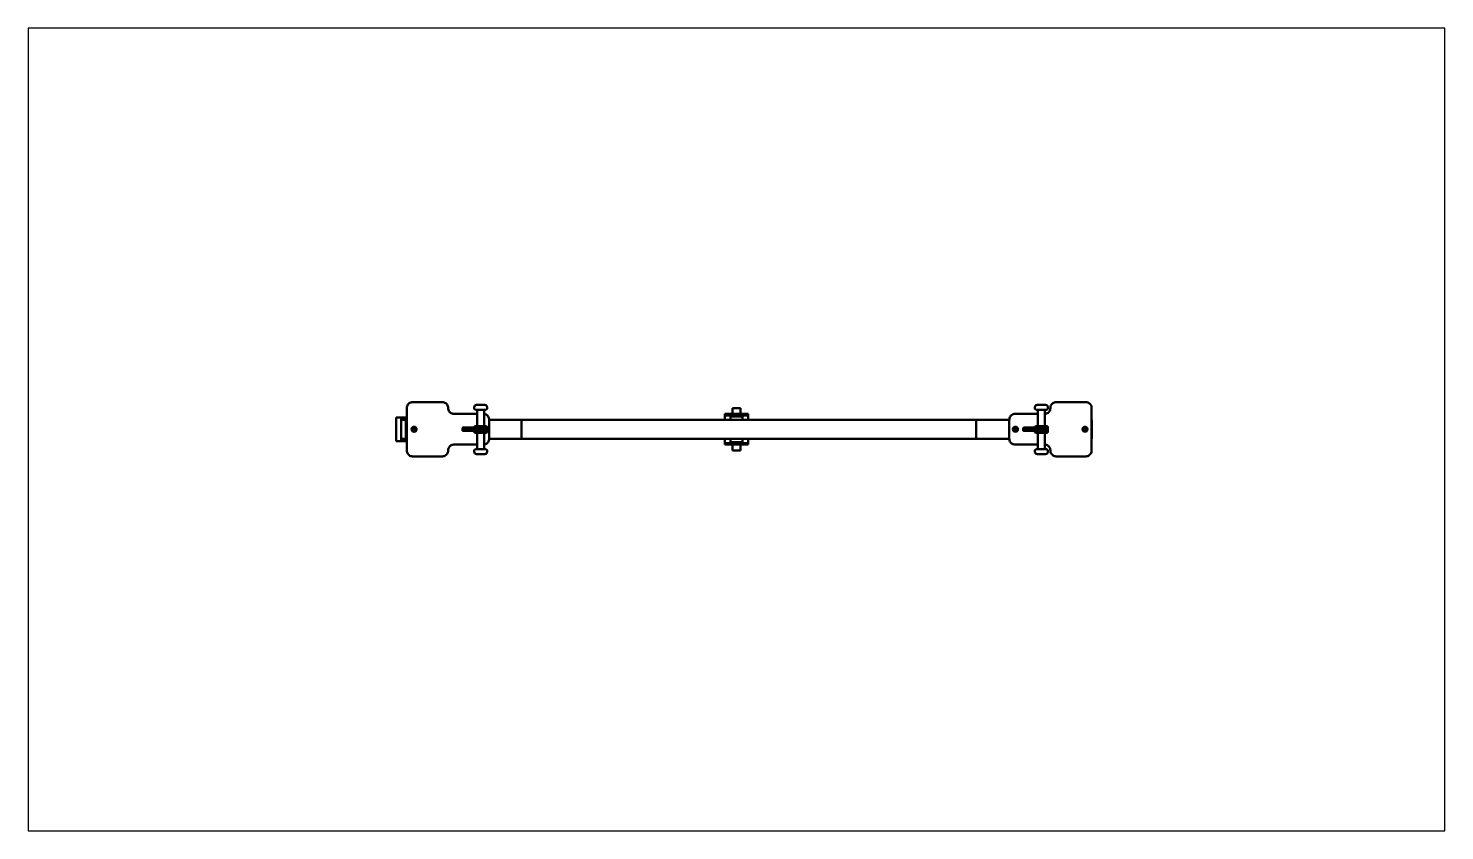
# Model space of a CAD drawing. Header units: millimetres. Extents: x 127 to 6127, y 526 to 3927.
import ezdxf

# ---------------------------------------------------------------- set-up
doc = ezdxf.new("R2010")
doc.units = ezdxf.units.MM
doc.header["$LTSCALE"] = 15
doc.layers.add('Geometrie náčrtu (ISO)', color=7, linetype='Continuous', lineweight=25)
doc.layers.add('Viditelná (ISO)', color=7, linetype='Continuous', lineweight=50)

# ---------------------------------------------------------------- blocks, each defined once
blk = doc.blocks.new('PH004')
at = {"layer": 'Geometrie náčrtu (ISO)'}
for p, q in [((6000, 0), (0, 0)), ((0, 0), (0, -3400)), ((6000, -3400), (6000, 0)), ((3000, -1609), (3000, -1608)), ((1943.8, -1700), (1942.8, -1700)), ((0, -3400), (6000, -3400))]:
    blk.add_line(p, q, dxfattribs=at)
at = {"layer": 'Viditelná (ISO)'}
for p, q in [((1603.5, -1789), (1603.5, -1609)), ((1627.8, -1584), (1628.3, -1584)), ((1754, -1584), (1628.3, -1584)), ((1888.8, -1611), (1888.8, -1606)), ((1938.8, -1616), (1893.8, -1616)), ((1933.8, -1596), (1898.8, -1596)), ((1901.3, -1686), (1901.3, -1616)), ((1931.3, -1686), (1931.3, -1616)), ((1943.8, -1611), (1943.8, -1606)), ((2983.2, -1609), (3016.9, -1609)), ((2983.2, -1634), (2983.2, -1609)), ((3016.9, -1634), (3016.9, -1609)), ((4264, -1611), (4264, -1606)), ((4314, -1616), (4269, -1616)), ((4309, -1596), (4274, -1596)), ((4276.5, -1686), (4276.5, -1616)), ((4306.5, -1686), (4306.5, -1616)), ((4319, -1611), (4319, -1606)), ((4329.7, -1609), (4329.7, -1609)), ((4354, -1584), (4354.5, -1584)), ((4480.2, -1584), (4354.5, -1584)), ((4504.5, -1789), (4504.5, -1609)), ((1560.1, -1649), (1557.6, -1649)), ((1557.6, -1649), (1557.6, -1749)), ((1560.1, -1649), (1579.3, -1649)), ((1579.3, -1649), (1579.3, -1749)), ((1579.3, -1649), (1603.5, -1649)), ((1579.3, -1662), (1579.3, -1736)), ((1599, -1659), (1580, -1659)), ((1599, -1659), (1601.9, -1659)), ((1599.7, -1736), (1599.7, -1662)), ((1601.9, -1659), (1603.5, -1659)), ((1602.6, -1662), (1602.6, -1736)), ((1602.6, -1733), (1602.6, -1665)), ((1901.3, -1634), (1802.3, -1634)), ((1952.3, -1659), (2087.8, -1659)), ((1952.3, -1739), (1952.3, -1659)), ((4011.1, -1659), (2087.8, -1659)), ((2089.9, -1733), (2089.9, -1665)), ((2089.9, -1733), (2089.9, -1665)), ((2980, -1634), (2950, -1634)), ((2950, -1634), (2950, -1640)), ((2950, -1640), (2980, -1640)), ((2950, -1644), (2950, -1640)), ((2950, -1659), (2950, -1644)), ((2976, -1644), (2975, -1645)), ((3025, -1645), (2975, -1645)), ((2975, -1659), (2975, -1645)), ((2976, -1644), (3024, -1644)), ((2980, -1640), (2980, -1634)), ((2980, -1634), (3020, -1634)), ((2980, -1640), (3020, -1640)), ((3050, -1634), (3020, -1634)), ((3020, -1634), (3020, -1640)), ((3020, -1640), (3050, -1640)), ((3024, -1644), (3025, -1645)), ((3025, -1659), (3025, -1645)), ((3050, -1640), (3050, -1634)), ((3050, -1640), (3050, -1644)), ((3050, -1644), (3050, -1659)), ((4014.6, -1659), (4011.1, -1659)), ((4014.6, -1659), (4014.6, -1659)), ((4155.7, -1659), (4014.6, -1659)), ((4015.5, -1733), (4015.5, -1665)), ((4015.5, -1733), (4015.5, -1665)), ((4155.7, -1739), (4155.7, -1659)), ((4180, -1634), (4180.5, -1634)), ((4276.5, -1634), (4180.5, -1634)), ((4504.9, -1659), (4504.5, -1659)), ((4505.7, -1662), (4505.7, -1736)), ((1580, -1739), (1599, -1739)), ((1599, -1739), (1601.9, -1739)), ((1601.9, -1739), (1603.5, -1739)), ((1839.1, -1703), (1839.1, -1695)), ((1889.7, -1696), (1839.1, -1696)), ((1889.7, -1704), (1839.3, -1704)), ((1842, -1692), (1888.8, -1692)), ((1888.8, -1706), (1842, -1706)), ((1888.8, -1696), (1888.8, -1691)), ((1888.8, -1709), (1888.8, -1704)), ((1889.7, -1696), (1943.8, -1696)), ((1943.8, -1696), (1889.7, -1696)), ((1889.7, -1704), (1943.8, -1704)), ((1943.8, -1704), (1889.7, -1704)), ((1938.8, -1686), (1893.8, -1686)), ((1938.8, -1714), (1893.8, -1714)), ((1901.3, -1784), (1901.3, -1714)), ((1931.3, -1784), (1931.3, -1714)), ((1943.8, -1696), (1943.8, -1691)), ((1943.8, -1704), (1943.8, -1696)), ((1943.8, -1709), (1943.8, -1704)), ((1952.3, -1739), (2087.8, -1739)), ((4011.1, -1739), (2087.8, -1739)), ((2950, -1754), (2950, -1739)), ((2975, -1753), (2975, -1739)), ((3025, -1753), (3025, -1739)), ((3050, -1739), (3050, -1754)), ((4014.6, -1739), (4011.1, -1739)), ((4014.6, -1739), (4014.6, -1739)), ((4155.7, -1739), (4014.6, -1739)), ((4214.4, -1703), (4214.4, -1695)), ((4264.9, -1696), (4214.4, -1696)), ((4264.9, -1704), (4214.5, -1704)), ((4217.3, -1692), (4264, -1692)), ((4264, -1706), (4217.3, -1706)), ((4264, -1696), (4264, -1691)), ((4264, -1709), (4264, -1704)), ((4264.9, -1696), (4319, -1696)), ((4319, -1696), (4264.9, -1696)), ((4264.9, -1704), (4319, -1704)), ((4319, -1704), (4264.9, -1704)), ((4314, -1686), (4269, -1686)), ((4314, -1714), (4269, -1714)), ((4276.5, -1784), (4276.5, -1714)), ((4306.5, -1784), (4306.5, -1714)), ((4319, -1696), (4319, -1691)), ((4319, -1704), (4319, -1696)), ((4319, -1709), (4319, -1704)), ((4504.9, -1739), (4504.5, -1739)), ((1557.6, -1749), (1560.1, -1749)), ((1579.3, -1749), (1560.1, -1749)), ((1603.5, -1749), (1579.3, -1749)), ((1778.3, -1789), (1778.3, -1789)), ((1802.3, -1764), (1901.3, -1764)), ((1888.8, -1794), (1888.8, -1789)), ((1938.8, -1784), (1893.8, -1784)), ((1943.8, -1794), (1943.8, -1789)), ((2950, -1758), (2950, -1754)), ((2980, -1758), (2950, -1758)), ((2950, -1758), (2950, -1764)), ((2950, -1764), (2980, -1764)), ((2975, -1753), (3025, -1753)), ((2976, -1754), (2975, -1753)), ((3024, -1754), (2976, -1754)), ((2980, -1764), (2980, -1758)), ((3020, -1758), (2980, -1758)), ((2980, -1764), (3020, -1764)), ((2983.2, -1789), (2983.2, -1764)), ((2983.2, -1789), (3016.9, -1789)), ((3016.9, -1789), (3016.9, -1764)), ((3050, -1758), (3020, -1758)), ((3020, -1758), (3020, -1764)), ((3020, -1764), (3050, -1764)), ((3024, -1754), (3025, -1753)), ((3050, -1754), (3050, -1758)), ((3050, -1764), (3050, -1758)), ((4180, -1764), (4180.5, -1764)), ((4180.5, -1764), (4276.5, -1764)), ((4264, -1794), (4264, -1789)), ((4314, -1784), (4269, -1784)), ((4319, -1794), (4319, -1789)), ((1627.8, -1814), (1628.3, -1814)), ((1628.3, -1814), (1754, -1814)), ((1933.8, -1804), (1898.8, -1804)), ((4309, -1804), (4274, -1804)), ((4354, -1814), (4354.5, -1814)), ((4354.5, -1814), (4480.2, -1814))]:
    blk.add_line(p, q, dxfattribs=at)
for centre, radius, start, end in [((1898.8, -1606), 10, 90, 180), ((1893.8, -1611), 5, 180, 270), ((1933.8, -1606), 10, 0, 90), ((1938.8, -1611), 5, 270, 0), ((4274, -1606), 10, 90, 180), ((4269, -1611), 5, 180, 270), ((4309, -1606), 10, 0, 90), ((4314, -1611), 5, 270, 0), ((1893.8, -1691), 5, 90, 180), ((1893.8, -1709), 5, 180, 270), ((1938.8, -1691), 5, 0, 90), ((1938.8, -1709), 5, 270, 0), ((4269, -1691), 5, 90, 180), ((4269, -1709), 5, 180, 270), ((4314, -1691), 5, 0, 90), ((4314, -1709), 5, 270, 0), ((1893.8, -1789), 5, 90, 180), ((1898.8, -1794), 10, 180, 270), ((1933.8, -1794), 10, 270, 0), ((1938.8, -1789), 5, 0, 90), ((4269, -1789), 5, 90, 180), ((4274, -1794), 10, 180, 270), ((4309, -1794), 10, 270, 0), ((4314, -1789), 5, 0, 90)]:
    blk.add_arc(centre, radius, start, end, dxfattribs=at)
for centre, major_axis, ratio, start_param, end_param in [((1580, -1662), (0, 3), 0.255828, 0, 1.570796), ((1599, -1662), (0, 3), 0.255828, 4.712389, 6.283185), ((1601.9, -1662), (0, 3), 0.255828, 4.712389, 6.283185), ((2087.8, -1665), (0, -6), 0.353488, 1.570796, 3.141593), ((4014.6, -1665), (0, 6), 0.158169, 4.712389, 6.283185), ((4504.9, -1662), (0, 3), 0.255828, 4.712389, 6.283185), ((1580, -1736), (0, -3), 0.255828, 4.712389, 6.283185), ((1599, -1736), (0, -3), 0.255828, 0, 1.570796), ((1601.9, -1736), (0, -3), 0.255828, 0, 1.570796), ((1631.6, -1699), (0, 6.45), 0.966722, 2.901212, 6.523566), ((1630.9, -1699), (0, -6.45), 0.966722, 0.061582, 3.080011), ((1631.6, -1699), (0, -7), 0.966722, 0.113659, 3.027933), ((1842, -1695), (0, 3), 0.966722, 0, 1.570796), ((1842, -1703), (0, -3), 0.966722, 4.712389, 6.283185), ((2087.8, -1733), (0, -6), 0.353488, 0, 1.570796), ((4014.6, -1733), (0, 6), 0.158169, 3.141593, 4.712389), ((4178.9, -1699), (0, 6.45), 0.966722, 2.901212, 6.523566), ((4178.2, -1699), (0, -6.45), 0.966722, 0.061582, 3.080011), ((4178.9, -1699), (0, -7), 0.966722, 0.113659, 3.027933), ((4217.3, -1695), (0, 3), 0.966722, 0, 1.570796), ((4217.3, -1703), (0, -3), 0.966722, 4.712389, 6.283185), ((4473.8, -1699), (0, 6.45), 0.966722, 2.901212, 6.523566), ((4473, -1699), (0, -6.45), 0.966722, 0.061582, 3.080011), ((4473.8, -1699), (0, -7), 0.966722, 0.113659, 3.027933), ((4504.9, -1736), (0, -3), 0.255828, 0, 1.570796)]:
    blk.add_ellipse(centre, major_axis=major_axis, ratio=ratio, start_param=start_param, end_param=end_param, dxfattribs=at)
for centre, major_axis in [((1634.2, -1699), (0, 11)), ((1633.2, -1699), (0, 7)), ((4181.5, -1699), (0, -11)), ((4180.5, -1699), (0, -7)), ((4476.3, -1699), (0, -11)), ((4475.3, -1699), (0, -7))]:
    blk.add_ellipse(centre, major_axis=major_axis, ratio=0.966722, dxfattribs=at)
for points, knots in [([(1603.5, -1609), (1603.5, -1606.4), (1603.9, -1603.8), (1605.5, -1598.8), (1606.6, -1596.5), (1609.6, -1592.2), (1611.4, -1590.4), (1615.5, -1587.3), (1617.8, -1586.1), (1622.7, -1584.4), (1625.3, -1584), (1627.8, -1584)], [1.570796, 1.570796, 1.570796, 1.570796, 1.884956, 1.884956, 2.199115, 2.199115, 2.513274, 2.513274, 2.827433, 2.827433, 3.141593, 3.141593, 3.141593, 3.141593]), ([(1778.3, -1609), (1778.3, -1606.4), (1777.9, -1603.8), (1776.3, -1598.8), (1775.2, -1596.5), (1772.2, -1592.2), (1770.4, -1590.4), (1766.3, -1587.3), (1764, -1586.1), (1759.1, -1584.4), (1756.6, -1584), (1754, -1584)], [1.570796, 1.570796, 1.570796, 1.570796, 1.884956, 1.884956, 2.199115, 2.199115, 2.513274, 2.513274, 2.827433, 2.827433, 3.141593, 3.141593, 3.141593, 3.141593]), ([(1802.3, -1634), (1799.8, -1634), (1797.3, -1633.6), (1792.6, -1632), (1790.3, -1630.8), (1786.2, -1627.7), (1784.4, -1625.9), (1781.4, -1621.6), (1780.3, -1619.3), (1778.7, -1614.3), (1778.3, -1611.6), (1778.3, -1609)], [6.283185, 6.283185, 6.283185, 6.283185, 6.597345, 6.597345, 6.911504, 6.911504, 7.225663, 7.225663, 7.539822, 7.539822, 7.853982, 7.853982, 7.853982, 7.853982]), ([(4306.5, -1634), (4308.7, -1633.9), (4310.9, -1633.5), (4315.4, -1632), (4317.7, -1630.8), (4321.7, -1627.7), (4323.6, -1625.9), (4326.5, -1621.6), (4327.7, -1619.3), (4329.3, -1614.3), (4329.7, -1611.6), (4329.7, -1609)], [3.177391, 3.177391, 3.177391, 3.177391, 3.455752, 3.455752, 3.769911, 3.769911, 4.08407, 4.08407, 4.39823, 4.39823, 4.712389, 4.712389, 4.712389, 4.712389]), ([(4329.7, -1609), (4329.7, -1606.4), (4330.1, -1603.8), (4331.6, -1598.8), (4332.8, -1596.5), (4335.8, -1592.2), (4337.6, -1590.4), (4341.7, -1587.3), (4344, -1586.1), (4348.9, -1584.4), (4351.4, -1584), (4354, -1584)], [4.712593, 4.712593, 4.712593, 4.712593, 5.026712, 5.026712, 5.34083, 5.34083, 5.654949, 5.654949, 5.969067, 5.969067, 6.283185, 6.283185, 6.283185, 6.283185]), ([(4504.5, -1609), (4504.5, -1606.4), (4504.1, -1603.8), (4502.5, -1598.8), (4501.3, -1596.5), (4498.4, -1592.2), (4496.6, -1590.4), (4492.4, -1587.3), (4490.1, -1586.1), (4485.3, -1584.4), (4482.7, -1584), (4480.2, -1584)], [4.712389, 4.712389, 4.712389, 4.712389, 5.026548, 5.026548, 5.340708, 5.340708, 5.654867, 5.654867, 5.969026, 5.969026, 6.283185, 6.283185, 6.283185, 6.283185]), ([(1952.3, -1659), (1952.3, -1656.4), (1951.9, -1653.8), (1950.4, -1648.8), (1949.2, -1646.5), (1946.2, -1642.2), (1944.4, -1640.4), (1940.3, -1637.3), (1938, -1636.1), (1934.2, -1634.8), (1932.7, -1634.4), (1931.3, -1634.2)], [1.570796, 1.570796, 1.570796, 1.570796, 1.884956, 1.884956, 2.199115, 2.199115, 2.513274, 2.513274, 2.827433, 2.827433, 3.008454, 3.008454, 3.008454, 3.008454]), ([(4015.5, -1665), (4015.5, -1664.6), (4015.5, -1664.2), (4015.5, -1663.4), (4015.5, -1663), (4015.4, -1662.4), (4015.4, -1662), (4015.3, -1661.3), (4015.3, -1661), (4015.2, -1660.5), (4015.1, -1660.2), (4015, -1659.8), (4015, -1659.6), (4014.9, -1659.3), (4014.8, -1659.2), (4014.7, -1659), (4014.6, -1659), (4014.6, -1659)], [1.7817429, 1.7817429, 1.7817429, 1.7817429, 1.8926323, 1.8926323, 2.0035216, 2.0035216, 2.1147037, 2.1147037, 2.2258858, 2.2258858, 2.3374221, 2.3374221, 2.4489584, 2.4489584, 2.5607876, 2.5607876, 2.6726168, 2.6726168, 2.6726168, 2.6726168]), ([(4155.7, -1659), (4155.7, -1656.4), (4156.1, -1653.8), (4157.6, -1648.8), (4158.8, -1646.5), (4161.8, -1642.2), (4163.6, -1640.4), (4167.7, -1637.3), (4170, -1636.1), (4174.8, -1634.4), (4177.4, -1634), (4180, -1634)], [4.712389, 4.712389, 4.712389, 4.712389, 5.026548, 5.026548, 5.340708, 5.340708, 5.654867, 5.654867, 5.969026, 5.969026, 6.283185, 6.283185, 6.283185, 6.283185]), ([(1931.3, -1763.8), (1932.7, -1763.6), (1934.2, -1763.2), (1938, -1761.9), (1940.3, -1760.7), (1944.4, -1757.6), (1946.2, -1755.8), (1949.2, -1751.5), (1950.4, -1749.2), (1951.9, -1744.2), (1952.3, -1741.6), (1952.3, -1739)], [0.133138, 0.133138, 0.133138, 0.133138, 0.314159, 0.314159, 0.628319, 0.628319, 0.942478, 0.942478, 1.256637, 1.256637, 1.570796, 1.570796, 1.570796, 1.570796]), ([(4014.6, -1739), (4014.6, -1739), (4014.7, -1739), (4014.8, -1738.8), (4014.9, -1738.7), (4015, -1738.4), (4015, -1738.2), (4015.1, -1737.8), (4015.2, -1737.5), (4015.3, -1737), (4015.3, -1736.7), (4015.4, -1736), (4015.4, -1735.6), (4015.5, -1735), (4015.5, -1734.6), (4015.5, -1733.8), (4015.5, -1733.4), (4015.5, -1733)], [0.8908691, 0.8908691, 0.8908691, 0.8908691, 1.0026983, 1.0026983, 1.1145275, 1.1145275, 1.2260638, 1.2260638, 1.3376001, 1.3376001, 1.4487822, 1.4487822, 1.5599642, 1.5599642, 1.6708536, 1.6708536, 1.7817429, 1.7817429, 1.7817429, 1.7817429]), ([(4180, -1764), (4177.4, -1764), (4174.8, -1763.6), (4170, -1761.9), (4167.7, -1760.7), (4163.6, -1757.6), (4161.8, -1755.8), (4158.8, -1751.5), (4157.6, -1749.2), (4156.1, -1744.2), (4155.7, -1741.6), (4155.7, -1739)], [3.141593, 3.141593, 3.141593, 3.141593, 3.455752, 3.455752, 3.769911, 3.769911, 4.08407, 4.08407, 4.39823, 4.39823, 4.712389, 4.712389, 4.712389, 4.712389]), ([(1627.8, -1814), (1625.3, -1814), (1622.7, -1813.6), (1617.8, -1811.9), (1615.5, -1810.7), (1611.4, -1807.6), (1609.6, -1805.8), (1606.6, -1801.5), (1605.5, -1799.2), (1603.9, -1794.2), (1603.5, -1791.6), (1603.5, -1789)], [6.283185, 6.283185, 6.283185, 6.283185, 6.597345, 6.597345, 6.911504, 6.911504, 7.225663, 7.225663, 7.539822, 7.539822, 7.853982, 7.853982, 7.853982, 7.853982]), ([(1754, -1814), (1756.6, -1814), (1759.1, -1813.6), (1764, -1811.9), (1766.3, -1810.7), (1770.4, -1807.6), (1772.2, -1805.8), (1775.2, -1801.5), (1776.3, -1799.2), (1777.9, -1794.2), (1778.3, -1791.6), (1778.3, -1789)], [0, 0, 0, 0, 0.314119, 0.314119, 0.628237, 0.628237, 0.942356, 0.942356, 1.256474, 1.256474, 1.570593, 1.570593, 1.570593, 1.570593]), ([(1778.3, -1789), (1778.3, -1786.4), (1778.7, -1783.7), (1780.3, -1778.7), (1781.4, -1776.4), (1784.4, -1772.1), (1786.2, -1770.3), (1790.3, -1767.2), (1792.6, -1766), (1797.3, -1764.4), (1799.8, -1764), (1802.3, -1764)], [1.570796, 1.570796, 1.570796, 1.570796, 1.884956, 1.884956, 2.199115, 2.199115, 2.513274, 2.513274, 2.827433, 2.827433, 3.141593, 3.141593, 3.141593, 3.141593]), ([(4329.7, -1789), (4329.7, -1786.4), (4329.3, -1783.7), (4327.7, -1778.7), (4326.5, -1776.4), (4323.6, -1772.1), (4321.7, -1770.3), (4317.7, -1767.2), (4315.4, -1766), (4310.9, -1764.5), (4308.7, -1764.1), (4306.5, -1764)], [4.712389, 4.712389, 4.712389, 4.712389, 5.026548, 5.026548, 5.340708, 5.340708, 5.654867, 5.654867, 5.969026, 5.969026, 6.247387, 6.247387, 6.247387, 6.247387]), ([(4354, -1814), (4351.4, -1814), (4348.9, -1813.6), (4344, -1811.9), (4341.7, -1810.7), (4337.6, -1807.6), (4335.8, -1805.8), (4332.8, -1801.5), (4331.6, -1799.2), (4330.1, -1794.2), (4329.7, -1791.6), (4329.7, -1789)], [3.141593, 3.141593, 3.141593, 3.141593, 3.455752, 3.455752, 3.769911, 3.769911, 4.08407, 4.08407, 4.39823, 4.39823, 4.712389, 4.712389, 4.712389, 4.712389]), ([(4480.2, -1814), (4482.7, -1814), (4485.3, -1813.6), (4490.1, -1811.9), (4492.4, -1810.7), (4496.6, -1807.6), (4498.4, -1805.8), (4501.3, -1801.5), (4502.5, -1799.2), (4504.1, -1794.2), (4504.5, -1791.6), (4504.5, -1789)], [3.141593, 3.141593, 3.141593, 3.141593, 3.455752, 3.455752, 3.769911, 3.769911, 4.08407, 4.08407, 4.39823, 4.39823, 4.712389, 4.712389, 4.712389, 4.712389])]:
    blk.add_open_spline(points, degree=3, knots=knots, dxfattribs=at)

msp = doc.modelspace()

# ---------------------------------------------------------------- block references
msp.add_blockref('PH004', (126.7, 3926.5))

doc.saveas('drawing.dxf')
